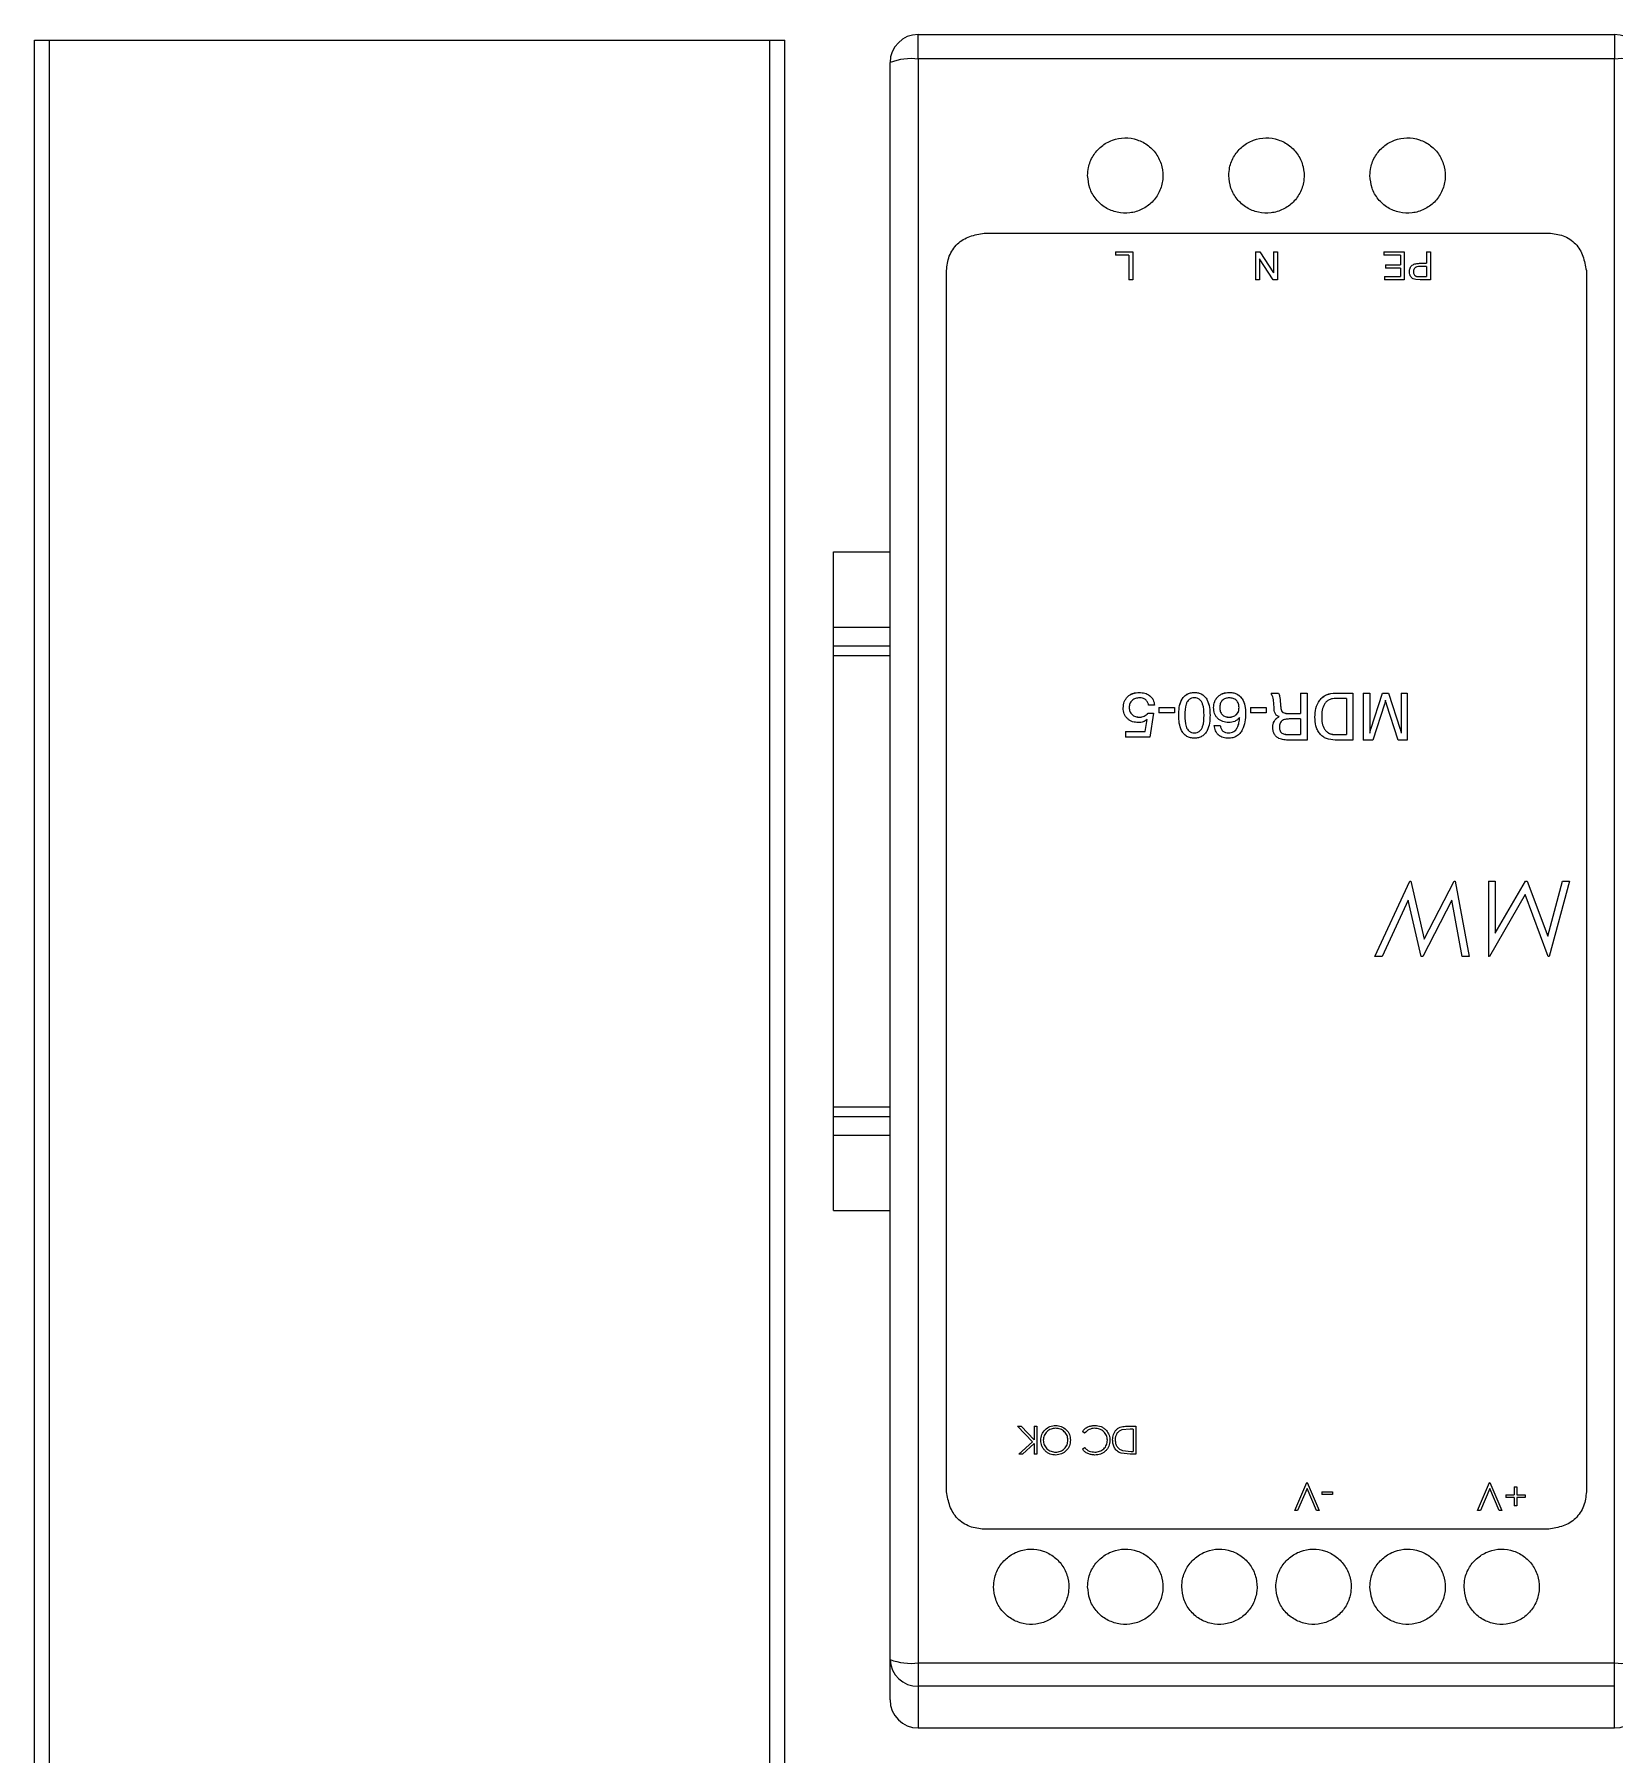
# Model space of a CAD drawing. Header units: millimetres. Extents: x 0 to 279, y 0 to 216.
# Drawn here: x 85.28 to 106.27, y 124.67 to 147.52 of the extents above; entities that cross this region are included whole.
import ezdxf

# ---------------------------------------------------------------- set-up
doc = ezdxf.new("R2010")
doc.units = ezdxf.units.MM

msp = doc.modelspace()

# ---------------------------------------------------------------- linework, layer by layer
at = {"color": 7, "linetype": 'Continuous', "lineweight": 25}
for p, q in [((85.28, 122.048), (85.28, 147.448)), ((85.28, 147.448), (85.479, 147.448)), ((85.479, 122.048), (85.479, 147.448)), ((85.479, 147.448), (95.052, 147.448)), ((95.052, 122.048), (95.052, 147.448)), ((95.052, 147.448), (95.25, 147.448)), ((95.25, 122.048), (95.25, 147.448)), ((97.023, 147.197), (97.023, 147.523)), ((97.023, 147.523), (106.273, 147.523)), ((106.273, 147.523), (106.273, 147.197)), ((106.273, 147.197), (97.023, 147.197)), ((97.023, 147.197), (97.023, 125.887)), ((106.273, 125.887), (106.273, 147.197)), ((96.648, 125.933), (96.648, 147.148)), ((97.898, 144.884), (105.398, 144.884)), ((99.644, 144.635), (99.874, 144.635)), ((99.644, 144.635), (99.644, 144.592)), ((99.821, 144.592), (99.644, 144.592)), ((99.821, 144.592), (99.821, 144.262)), ((99.874, 144.635), (99.874, 144.262)), ((101.504, 144.635), (101.56, 144.635)), ((101.504, 144.635), (101.504, 144.262)), ((101.557, 144.54), (101.557, 144.262)), ((101.737, 144.262), (101.557, 144.54)), ((101.56, 144.635), (101.74, 144.356)), ((101.74, 144.635), (101.793, 144.635)), ((101.74, 144.635), (101.74, 144.356)), ((101.793, 144.635), (101.793, 144.262)), ((103.206, 144.635), (103.48, 144.635)), ((103.206, 144.635), (103.206, 144.592)), ((103.427, 144.592), (103.206, 144.592)), ((103.23, 144.463), (103.427, 144.463)), ((103.23, 144.463), (103.23, 144.419)), ((103.427, 144.592), (103.427, 144.463)), ((103.48, 144.635), (103.48, 144.262)), ((103.682, 144.482), (103.773, 144.482)), ((103.773, 144.635), (103.826, 144.635)), ((103.773, 144.635), (103.773, 144.482)), ((103.826, 144.635), (103.826, 144.262)), ((99.874, 144.262), (99.821, 144.262)), ((101.557, 144.262), (101.504, 144.262)), ((101.793, 144.262), (101.737, 144.262)), ((103.216, 144.305), (103.427, 144.305)), ((103.216, 144.305), (103.216, 144.262)), ((103.48, 144.262), (103.216, 144.262)), ((103.427, 144.419), (103.23, 144.419)), ((103.427, 144.419), (103.427, 144.305)), ((103.689, 144.262), (103.633, 144.265)), ((103.641, 144.308), (103.684, 144.305)), ((103.773, 144.439), (103.683, 144.439)), ((103.684, 144.305), (103.773, 144.305)), ((103.826, 144.262), (103.689, 144.262)), ((103.773, 144.439), (103.773, 144.305)), ((95.898, 139.648), (95.898, 140.648)), ((95.898, 140.648), (96.648, 140.648)), ((95.898, 139.398), (95.898, 139.648)), ((95.898, 139.398), (96.648, 139.398)), ((95.898, 139.273), (95.898, 139.398)), ((95.898, 133.273), (95.898, 139.273)), ((99.959, 138.781), (99.959, 138.78)), ((100.692, 138.781), (100.692, 138.78)), ((101.153, 138.781), (101.153, 138.78)), ((101.709, 138.773), (101.81, 138.773)), ((101.709, 138.773), (101.709, 138.755)), ((101.709, 138.772), (101.81, 138.772)), ((101.81, 138.773), (101.81, 138.772)), ((102.101, 138.773), (102.189, 138.773)), ((102.101, 138.773), (102.101, 138.501)), ((102.101, 138.772), (102.189, 138.772)), ((102.189, 138.773), (102.189, 138.148)), ((102.564, 138.773), (102.798, 138.773)), ((102.564, 138.773), (102.564, 138.772)), ((102.564, 138.772), (102.798, 138.772)), ((102.798, 138.773), (102.798, 138.148)), ((102.934, 138.773), (103.023, 138.773)), ((102.934, 138.773), (102.934, 138.148)), ((102.934, 138.772), (103.023, 138.772)), ((103.023, 138.773), (103.023, 138.241)), ((103.037, 138.295), (103.191, 138.773)), ((103.037, 138.295), (103.191, 138.772)), ((103.191, 138.773), (103.271, 138.773)), ((103.191, 138.773), (103.191, 138.772)), ((103.191, 138.772), (103.271, 138.772)), ((103.271, 138.773), (103.426, 138.295)), ((103.271, 138.773), (103.271, 138.772)), ((103.271, 138.772), (103.426, 138.295)), ((103.439, 138.773), (103.439, 138.241)), ((103.439, 138.773), (103.519, 138.773)), ((103.439, 138.772), (103.519, 138.772)), ((103.519, 138.773), (103.519, 138.148)), ((99.745, 138.574), (99.745, 138.574)), ((99.825, 138.581), (99.825, 138.58)), ((100.075, 138.506), (100.146, 138.506)), ((100.075, 138.506), (100.075, 138.505)), ((100.075, 138.505), (100.146, 138.505)), ((100.162, 138.613), (100.082, 138.613)), ((100.146, 138.506), (100.097, 138.188)), ((100.218, 138.581), (100.426, 138.581)), ((100.218, 138.581), (100.218, 138.509)), ((100.218, 138.58), (100.426, 138.58)), ((100.426, 138.509), (100.218, 138.509)), ((100.426, 138.581), (100.426, 138.509)), ((100.947, 138.58), (100.947, 138.579)), ((101.027, 138.579), (101.027, 138.579)), ((101.284, 138.579), (101.284, 138.58)), ((101.372, 138.503), (101.372, 138.503)), ((101.436, 138.581), (101.644, 138.581)), ((101.436, 138.581), (101.436, 138.509)), ((101.436, 138.58), (101.644, 138.58)), ((101.644, 138.509), (101.436, 138.509)), ((101.644, 138.581), (101.644, 138.509)), ((101.749, 138.577), (101.741, 138.682)), ((101.829, 138.688), (101.829, 138.685)), ((101.829, 138.685), (101.837, 138.603)), ((101.829, 138.685), (101.837, 138.602)), ((101.829, 138.685), (101.829, 138.685)), ((101.837, 138.603), (101.837, 138.602)), ((101.97, 138.501), (102.101, 138.501)), ((101.97, 138.501), (101.97, 138.5)), ((101.97, 138.5), (102.101, 138.5)), ((102.101, 138.501), (102.101, 138.5)), ((102.71, 138.701), (102.567, 138.701)), ((102.71, 138.701), (102.71, 138.22)), ((103.215, 138.626), (103.06, 138.148)), ((103.229, 138.678), (103.215, 138.626)), ((103.397, 138.148), (103.244, 138.626)), ((99.96, 138.453), (99.96, 138.452)), ((100.039, 138.26), (100.064, 138.421)), ((100.039, 138.26), (100.064, 138.42)), ((100.064, 138.421), (100.064, 138.42)), ((100.483, 138.477), (100.483, 138.477)), ((100.563, 138.477), (100.563, 138.477)), ((100.819, 138.477), (100.819, 138.477)), ((100.899, 138.477), (100.899, 138.477)), ((100.955, 138.341), (101.035, 138.341)), ((100.955, 138.34), (101.035, 138.34)), ((101.035, 138.341), (101.035, 138.34)), ((101.151, 138.452), (101.151, 138.453)), ((101.292, 138.448), (101.292, 138.447)), ((101.733, 138.319), (101.733, 138.318)), ((101.819, 138.459), (101.819, 138.459)), ((101.821, 138.319), (101.821, 138.32)), ((102.102, 138.429), (101.963, 138.429)), ((102.102, 138.429), (102.102, 138.22)), ((102.293, 138.452), (102.293, 138.451)), ((102.382, 138.457), (102.382, 138.458)), ((103.023, 138.241), (103.037, 138.295)), ((103.023, 138.24), (103.037, 138.295)), ((103.037, 138.295), (103.037, 138.295)), ((103.426, 138.295), (103.439, 138.241)), ((103.426, 138.295), (103.439, 138.24)), ((103.426, 138.295), (103.426, 138.295)), ((99.777, 138.26), (100.039, 138.26)), ((99.777, 138.26), (99.777, 138.188)), ((99.777, 138.26), (100.039, 138.26)), ((100.097, 138.188), (99.777, 138.188)), ((100.039, 138.26), (100.039, 138.26)), ((100.691, 138.244), (100.691, 138.244)), ((101.146, 138.244), (101.146, 138.244)), ((102.189, 138.148), (101.95, 138.148)), ((101.963, 138.22), (102.102, 138.22)), ((101.963, 138.22), (102.102, 138.22)), ((101.963, 138.22), (101.963, 138.22)), ((102.102, 138.22), (102.102, 138.22)), ((102.798, 138.148), (102.56, 138.148)), ((102.567, 138.22), (102.567, 138.22)), ((102.567, 138.22), (102.71, 138.22)), ((102.567, 138.22), (102.71, 138.22)), ((102.71, 138.22), (102.71, 138.22)), ((103.06, 138.148), (102.934, 138.148)), ((103.023, 138.241), (103.023, 138.24)), ((103.519, 138.148), (103.397, 138.148)), ((103.439, 138.241), (103.439, 138.24)), ((103.089, 135.273), (103.554, 136.273)), ((103.554, 136.273), (103.567, 136.273)), ((103.567, 136.273), (103.745, 135.504)), ((103.745, 135.504), (104.141, 136.273)), ((104.141, 136.273), (104.154, 136.273)), ((104.154, 136.273), (104.341, 135.273)), ((104.597, 136.273), (104.687, 136.273)), ((104.597, 136.273), (104.597, 135.273)), ((104.687, 135.582), (105.089, 136.273)), ((104.687, 136.273), (104.687, 135.582)), ((105.089, 136.273), (105.112, 136.273)), ((105.112, 136.273), (105.386, 135.544)), ((105.386, 135.544), (105.581, 136.273)), ((105.674, 136.273), (105.405, 135.273)), ((105.581, 136.273), (105.674, 136.273)), ((103.533, 136.019), (103.187, 135.273)), ((103.705, 135.273), (103.533, 136.019)), ((104.11, 136.022), (103.724, 135.273)), ((104.25, 135.273), (104.11, 136.022)), ((105.087, 136.095), (104.61, 135.273)), ((105.393, 135.273), (105.087, 136.095)), ((103.187, 135.273), (103.089, 135.273)), ((103.724, 135.273), (103.705, 135.273)), ((104.341, 135.273), (104.25, 135.273)), ((104.61, 135.273), (104.597, 135.273)), ((105.405, 135.273), (105.393, 135.273)), ((95.898, 133.148), (95.898, 133.273)), ((95.898, 133.148), (96.648, 133.148)), ((95.898, 132.898), (95.898, 133.148)), ((95.898, 131.898), (95.898, 132.898)), ((95.898, 131.898), (96.648, 131.898)), ((98.343, 129.032), (98.388, 129.032)), ((98.542, 128.826), (98.343, 129.032)), ((98.388, 129.032), (98.562, 128.852)), ((98.562, 129.032), (98.562, 128.852)), ((98.562, 129.032), (98.596, 129.032)), ((98.596, 129.032), (98.596, 128.659)), ((99.233, 128.941), (99.204, 128.963)), ((99.836, 128.994), (99.729, 128.984)), ((99.797, 129.032), (99.913, 129.032)), ((99.879, 128.994), (99.836, 128.994)), ((99.879, 128.994), (99.879, 128.697)), ((99.913, 129.032), (99.913, 128.659)), ((98.358, 128.659), (98.542, 128.826)), ((98.562, 128.801), (98.406, 128.659)), ((98.562, 128.801), (98.562, 128.659)), ((99.204, 128.727), (99.233, 128.75)), ((99.837, 128.659), (99.718, 128.672)), ((99.738, 128.707), (99.853, 128.697)), ((99.853, 128.697), (99.879, 128.697)), ((98.406, 128.659), (98.358, 128.659)), ((98.596, 128.659), (98.562, 128.659)), ((99.913, 128.659), (99.837, 128.659)), ((102.026, 127.912), (102.184, 128.285)), ((102.184, 128.285), (102.189, 128.285)), ((102.189, 128.285), (102.348, 127.912)), ((104.454, 127.912), (104.612, 128.285)), ((104.612, 128.285), (104.617, 128.285)), ((104.617, 128.285), (104.776, 127.912)), ((104.939, 128.228), (104.973, 128.228)), ((104.939, 128.228), (104.939, 128.118)), ((104.973, 128.228), (104.973, 128.118)), ((102.187, 128.206), (102.062, 127.912)), ((102.312, 127.912), (102.187, 128.206)), ((102.382, 128.161), (102.382, 128.123)), ((102.382, 128.161), (102.526, 128.161)), ((102.526, 128.123), (102.382, 128.123)), ((102.526, 128.161), (102.526, 128.123)), ((104.615, 128.206), (104.49, 127.912)), ((104.74, 127.912), (104.615, 128.206)), ((104.829, 128.118), (104.939, 128.118)), ((104.829, 128.118), (104.829, 128.084)), ((104.939, 128.084), (104.829, 128.084)), ((104.939, 128.084), (104.939, 127.974)), ((104.973, 128.118), (105.084, 128.118)), ((104.973, 128.084), (104.973, 127.974)), ((105.084, 128.084), (104.973, 128.084)), ((105.084, 128.118), (105.084, 128.084)), ((102.062, 127.912), (102.026, 127.912)), ((102.348, 127.912), (102.312, 127.912)), ((104.49, 127.912), (104.454, 127.912)), ((104.776, 127.912), (104.74, 127.912)), ((104.973, 127.974), (104.939, 127.974)), ((105.398, 127.663), (97.898, 127.663)), ((96.648, 125.398), (96.648, 125.933)), ((97.023, 125.887), (106.273, 125.887)), ((97.023, 125.887), (97.023, 125.576)), ((106.273, 125.576), (106.273, 125.887)), ((106.273, 125.576), (97.023, 125.576)), ((97.023, 125.576), (97.023, 125.023)), ((106.273, 125.023), (106.273, 125.576)), ((97.023, 125.023), (106.273, 125.023))]:
    msp.add_line(p, q, dxfattribs=at)
at = {"color": 8, "linetype": 'Continuous', "lineweight": 25}
for p, q in [((95.898, 139.648), (96.648, 139.648)), ((95.898, 139.273), (96.648, 139.273)), ((95.898, 133.273), (96.648, 133.273)), ((95.898, 132.898), (96.648, 132.898))]:
    msp.add_line(p, q, dxfattribs=at)
at = {"color": 7, "linetype": 'Continuous', "lineweight": 25}
for centre, radius, start, end in [((97.023, 147.148), 0.375, 90, 180), ((106.273, 147.148), 0.375, 0, 90), ((96.931, 146.433), 0.769, 83.1159, 111.5726), ((106.366, 146.433), 0.769, 68.4274, 96.8841), ((96.931, 126.686), 0.805, 249.4368, 276.589), ((97.015, 125.942), 0.366, 181.4258, 271.3581), ((106.366, 126.686), 0.805, 263.411, 290.5632), ((97.023, 125.398), 0.375, 180, 270), ((106.273, 125.398), 0.375, 270, 0)]:
    msp.add_arc(centre, radius, start, end, dxfattribs=at)
for points, knots in [([(99.273, 145.648), (99.279, 145.592), (99.29, 145.479), (99.377, 145.329), (99.505, 145.215), (99.664, 145.151), (99.835, 145.143), (99.998, 145.191), (100.136, 145.29), (100.234, 145.43), (100.28, 145.595), (100.269, 145.766), (100.202, 145.924), (100.086, 146.051), (99.934, 146.132), (99.765, 146.158), (99.598, 146.127), (99.45, 146.042), (99.339, 145.914), (99.281, 145.775), (99.276, 145.684), (99.273, 145.648)], [0, 0, 0, 0, 0.054079, 0.108164, 0.162085, 0.215703, 0.269061, 0.322299, 0.375596, 0.429113, 0.482927, 0.537003, 0.591184, 0.645251, 0.699021, 0.752444, 0.80564, 0.858841, 0.912273, 0.966049, 1, 1, 1, 1]), ([(101.148, 145.648), (101.154, 145.592), (101.165, 145.479), (101.252, 145.329), (101.38, 145.215), (101.539, 145.151), (101.71, 145.143), (101.873, 145.191), (102.011, 145.29), (102.109, 145.43), (102.155, 145.595), (102.144, 145.766), (102.077, 145.924), (101.961, 146.051), (101.809, 146.132), (101.64, 146.158), (101.473, 146.127), (101.325, 146.042), (101.214, 145.914), (101.156, 145.775), (101.151, 145.684), (101.148, 145.648)], [0, 0, 0, 0, 0.0540792, 0.1081644, 0.1620848, 0.2157031, 0.2690613, 0.3222988, 0.3755964, 0.4291128, 0.4829274, 0.5370027, 0.5911837, 0.645251, 0.699021, 0.7524441, 0.8056402, 0.858841, 0.9122732, 0.9660492, 1, 1, 1, 1]), ([(103.023, 145.648), (103.029, 145.592), (103.04, 145.479), (103.127, 145.329), (103.255, 145.215), (103.414, 145.151), (103.585, 145.143), (103.748, 145.191), (103.886, 145.29), (103.984, 145.43), (104.03, 145.595), (104.019, 145.766), (103.952, 145.924), (103.836, 146.051), (103.684, 146.132), (103.515, 146.158), (103.348, 146.127), (103.2, 146.042), (103.089, 145.914), (103.031, 145.775), (103.026, 145.684), (103.023, 145.648)], [0, 0, 0, 0, 0.054079, 0.108164, 0.162085, 0.215703, 0.269061, 0.322299, 0.375596, 0.429113, 0.482927, 0.537003, 0.591184, 0.645251, 0.699021, 0.752444, 0.80564, 0.858841, 0.912273, 0.966049, 1, 1, 1, 1]), ([(97.398, 144.386), (97.405, 144.451), (97.416, 144.549), (97.478, 144.665), (97.54, 144.741), (97.618, 144.801), (97.738, 144.854), (97.834, 144.872), (97.898, 144.884)], [0, 0, 0, 0, 0.247867, 0.374894, 0.501732, 0.62578, 0.748308, 1, 1, 1, 1]), ([(105.398, 144.884), (105.463, 144.877), (105.562, 144.866), (105.679, 144.805), (105.755, 144.742), (105.816, 144.665), (105.868, 144.546), (105.886, 144.45), (105.898, 144.386)], [0, 0, 0, 0, 0.247867, 0.374894, 0.501732, 0.625779, 0.748308, 1, 1, 1, 1]), ([(103.547, 144.369), (103.549, 144.386), (103.551, 144.411), (103.568, 144.44), (103.584, 144.458), (103.607, 144.471), (103.639, 144.48), (103.665, 144.481), (103.682, 144.482)], [0, 0, 0, 0, 0.24918, 0.374332, 0.499338, 0.613703, 0.749607, 1, 1, 1, 1]), ([(103.633, 144.265), (103.621, 144.268), (103.603, 144.272), (103.582, 144.286), (103.565, 144.304), (103.55, 144.332), (103.548, 144.357), (103.547, 144.369)], [0, 0, 0, 0, 0.249887, 0.374689, 0.500319, 0.750055, 1, 1, 1, 1]), ([(103.683, 144.439), (103.673, 144.438), (103.657, 144.438), (103.637, 144.432), (103.623, 144.425), (103.613, 144.414), (103.602, 144.396), (103.601, 144.381), (103.6, 144.37)], [0, 0, 0, 0, 0.250383, 0.384104, 0.500593, 0.622889, 0.74954, 1, 1, 1, 1]), ([(103.6, 144.37), (103.601, 144.364), (103.601, 144.35), (103.609, 144.332), (103.62, 144.319), (103.631, 144.311), (103.638, 144.309), (103.641, 144.308)], [0, 0, 0, 0, 0.250203, 0.500014, 0.749543, 0.874717, 1, 1, 1, 1]), ([(99.745, 138.574), (99.748, 138.602), (99.751, 138.644), (99.777, 138.694), (99.804, 138.726), (99.838, 138.752), (99.889, 138.776), (99.931, 138.779), (99.959, 138.781)], [0, 0, 0, 0, 0.2494668, 0.3739519, 0.4998309, 0.6240356, 0.7502647, 1, 1, 1, 1]), ([(99.745, 138.574), (99.748, 138.602), (99.751, 138.644), (99.777, 138.694), (99.804, 138.726), (99.838, 138.751), (99.889, 138.775), (99.931, 138.778), (99.959, 138.78)], [0, 0, 0, 0, 0.249432, 0.373824, 0.499781, 0.623874, 0.75023, 1, 1, 1, 1]), ([(99.959, 138.781), (99.983, 138.779), (100.032, 138.776), (100.088, 138.748), (100.123, 138.714), (100.151, 138.674), (100.158, 138.637), (100.162, 138.613)], [0, 0, 0, 0, 0.250242, 0.49985, 0.626654, 0.750471, 1, 1, 1, 1]), ([(99.959, 138.78), (99.983, 138.779), (100.032, 138.776), (100.088, 138.747), (100.123, 138.713), (100.151, 138.673), (100.158, 138.637), (100.162, 138.613)], [0, 0, 0, 0, 0.250273, 0.499897, 0.626589, 0.750507, 1, 1, 1, 1]), ([(100.483, 138.477), (100.484, 138.512), (100.486, 138.582), (100.51, 138.667), (100.549, 138.725), (100.59, 138.759), (100.639, 138.778), (100.674, 138.78), (100.692, 138.781)], [0, 0, 0, 0, 0.2504257, 0.5001074, 0.625144, 0.75002, 0.8748993, 1, 1, 1, 1]), ([(100.483, 138.477), (100.484, 138.511), (100.486, 138.581), (100.51, 138.666), (100.549, 138.724), (100.59, 138.758), (100.631, 138.774), (100.665, 138.78), (100.683, 138.78), (100.692, 138.78)], [0, 0, 0, 0, 0.250348, 0.499959, 0.624969, 0.749828, 0.874701, 0.937335, 1, 1, 1, 1]), ([(100.692, 138.781), (100.709, 138.78), (100.744, 138.778), (100.792, 138.759), (100.833, 138.725), (100.872, 138.667), (100.896, 138.581), (100.898, 138.512), (100.899, 138.477)], [0, 0, 0, 0, 0.125086, 0.24995, 0.370343, 0.499855, 0.749578, 1, 1, 1, 1]), ([(100.692, 138.78), (100.709, 138.779), (100.744, 138.777), (100.792, 138.758), (100.833, 138.725), (100.872, 138.666), (100.896, 138.581), (100.898, 138.511), (100.899, 138.477)], [0, 0, 0, 0, 0.125109, 0.249991, 0.370314, 0.499903, 0.749605, 1, 1, 1, 1]), ([(100.947, 138.58), (100.949, 138.607), (100.953, 138.647), (100.978, 138.696), (101.004, 138.727), (101.036, 138.752), (101.085, 138.776), (101.126, 138.779), (101.153, 138.781)], [0, 0, 0, 0, 0.249512, 0.373548, 0.499899, 0.625438, 0.750316, 1, 1, 1, 1]), ([(100.947, 138.579), (100.949, 138.606), (100.953, 138.647), (100.978, 138.695), (101.004, 138.726), (101.036, 138.752), (101.085, 138.775), (101.126, 138.778), (101.153, 138.78)], [0, 0, 0, 0, 0.249477, 0.373417, 0.49985, 0.625269, 0.750281, 1, 1, 1, 1]), ([(101.153, 138.781), (101.161, 138.781), (101.178, 138.78), (101.211, 138.776), (101.251, 138.764), (101.294, 138.736), (101.338, 138.684), (101.368, 138.604), (101.371, 138.537), (101.372, 138.503)], [0, 0, 0, 0, 0.06268, 0.125336, 0.250394, 0.373819, 0.500388, 0.749704, 1, 1, 1, 1]), ([(101.153, 138.78), (101.17, 138.78), (101.203, 138.778), (101.251, 138.763), (101.294, 138.735), (101.338, 138.684), (101.368, 138.603), (101.371, 138.536), (101.372, 138.503)], [0, 0, 0, 0, 0.125234, 0.250327, 0.373693, 0.500369, 0.749699, 1, 1, 1, 1]), ([(101.741, 138.682), (101.74, 138.696), (101.738, 138.717), (101.728, 138.74), (101.718, 138.75), (101.712, 138.754), (101.709, 138.755)], [0, 0, 0, 0, 0.500438, 0.749739, 0.874915, 1, 1, 1, 1]), ([(101.81, 138.773), (101.815, 138.759), (101.826, 138.732), (101.828, 138.703), (101.829, 138.688)], [0, 0, 0, 0, 0.498465, 1, 1, 1, 1]), ([(101.81, 138.772), (101.815, 138.759), (101.826, 138.731), (101.828, 138.702), (101.829, 138.687)], [0, 0, 0, 0, 0.498471, 1, 1, 1, 1]), ([(102.293, 138.452), (102.295, 138.491), (102.299, 138.57), (102.34, 138.664), (102.395, 138.722), (102.464, 138.764), (102.524, 138.77), (102.564, 138.773)], [0, 0, 0, 0, 0.250599, 0.500106, 0.626521, 0.750604, 1, 1, 1, 1]), ([(102.293, 138.451), (102.295, 138.491), (102.299, 138.57), (102.34, 138.664), (102.395, 138.721), (102.464, 138.764), (102.524, 138.769), (102.564, 138.772)], [0, 0, 0, 0, 0.250568, 0.500056, 0.626397, 0.750565, 1, 1, 1, 1]), ([(99.948, 138.381), (99.922, 138.382), (99.882, 138.385), (99.834, 138.407), (99.802, 138.431), (99.776, 138.461), (99.751, 138.508), (99.747, 138.548), (99.745, 138.574)], [0, 0, 0, 0, 0.249854, 0.37587, 0.500263, 0.626425, 0.750543, 1, 1, 1, 1]), ([(99.961, 138.709), (99.943, 138.708), (99.917, 138.706), (99.885, 138.691), (99.864, 138.676), (99.846, 138.656), (99.829, 138.625), (99.827, 138.599), (99.825, 138.581)], [0, 0, 0, 0, 0.249854, 0.374351, 0.500247, 0.625395, 0.750516, 1, 1, 1, 1]), ([(99.825, 138.581), (99.827, 138.563), (99.829, 138.537), (99.845, 138.505), (99.862, 138.486), (99.883, 138.47), (99.916, 138.455), (99.942, 138.454), (99.96, 138.453)], [0, 0, 0, 0, 0.249581, 0.373564, 0.499885, 0.622935, 0.750183, 1, 1, 1, 1]), ([(99.825, 138.58), (99.827, 138.563), (99.829, 138.536), (99.845, 138.505), (99.862, 138.485), (99.883, 138.469), (99.916, 138.455), (99.942, 138.453), (99.96, 138.452)], [0, 0, 0, 0, 0.249546, 0.373379, 0.499835, 0.622695, 0.750148, 1, 1, 1, 1]), ([(99.96, 138.453), (99.966, 138.453), (99.976, 138.453), (99.998, 138.456), (100.024, 138.465), (100.053, 138.482), (100.068, 138.498), (100.075, 138.506)], [0, 0, 0, 0, 0.125202, 0.250361, 0.500208, 0.750048, 1, 1, 1, 1]), ([(99.96, 138.452), (99.982, 138.454), (100.015, 138.458), (100.048, 138.478), (100.064, 138.493), (100.072, 138.501), (100.075, 138.505)], [0, 0, 0, 0, 0.498468, 0.748991, 0.874474, 1, 1, 1, 1]), ([(100.082, 138.613), (100.079, 138.627), (100.073, 138.648), (100.057, 138.671), (100.036, 138.69), (100.003, 138.706), (99.975, 138.708), (99.961, 138.709)], [0, 0, 0, 0, 0.249683, 0.374682, 0.500211, 0.749797, 1, 1, 1, 1]), ([(100.691, 138.709), (100.678, 138.708), (100.653, 138.707), (100.62, 138.689), (100.595, 138.661), (100.565, 138.592), (100.564, 138.528), (100.563, 138.477)], [0, 0, 0, 0, 0.125088, 0.249894, 0.365169, 0.500017, 1, 1, 1, 1]), ([(100.819, 138.477), (100.818, 138.528), (100.817, 138.592), (100.786, 138.661), (100.762, 138.689), (100.728, 138.706), (100.703, 138.708), (100.691, 138.709)], [0, 0, 0, 0, 0.5000393, 0.6335734, 0.7501526, 0.8749087, 1, 1, 1, 1]), ([(101.145, 138.381), (101.119, 138.383), (101.079, 138.386), (101.031, 138.41), (101, 138.435), (100.976, 138.466), (100.952, 138.513), (100.949, 138.553), (100.947, 138.58)], [0, 0, 0, 0, 0.249594, 0.375016, 0.500025, 0.625031, 0.750369, 1, 1, 1, 1]), ([(101.154, 138.709), (101.137, 138.708), (101.111, 138.706), (101.081, 138.69), (101.061, 138.673), (101.045, 138.653), (101.03, 138.622), (101.029, 138.596), (101.027, 138.579)], [0, 0, 0, 0, 0.249533, 0.373079, 0.499935, 0.625113, 0.750311, 1, 1, 1, 1]), ([(101.027, 138.579), (101.029, 138.562), (101.03, 138.537), (101.045, 138.507), (101.06, 138.487), (101.079, 138.471), (101.109, 138.456), (101.135, 138.454), (101.151, 138.453)], [0, 0, 0, 0, 0.2497335, 0.3758466, 0.5000926, 0.6257339, 0.7504578, 1, 1, 1, 1]), ([(101.027, 138.579), (101.029, 138.562), (101.03, 138.537), (101.045, 138.506), (101.06, 138.486), (101.079, 138.471), (101.109, 138.455), (101.135, 138.453), (101.151, 138.452)], [0, 0, 0, 0, 0.249699, 0.3758, 0.500042, 0.625687, 0.750422, 1, 1, 1, 1]), ([(101.372, 138.503), (101.371, 138.466), (101.368, 138.39), (101.34, 138.298), (101.297, 138.235), (101.254, 138.198), (101.201, 138.176), (101.163, 138.173), (101.144, 138.172)], [0, 0, 0, 0, 0.250385, 0.500093, 0.626311, 0.750092, 0.874947, 1, 1, 1, 1]), ([(101.151, 138.453), (101.169, 138.454), (101.195, 138.455), (101.227, 138.469), (101.249, 138.485), (101.265, 138.505), (101.281, 138.536), (101.283, 138.562), (101.284, 138.58)], [0, 0, 0, 0, 0.2498447, 0.3774328, 0.5001429, 0.6252891, 0.7504525, 1, 1, 1, 1]), ([(101.151, 138.452), (101.169, 138.453), (101.195, 138.455), (101.227, 138.469), (101.249, 138.484), (101.265, 138.504), (101.281, 138.536), (101.283, 138.562), (101.284, 138.579)], [0, 0, 0, 0, 0.249879, 0.377479, 0.500194, 0.625337, 0.750489, 1, 1, 1, 1]), ([(101.284, 138.58), (101.283, 138.597), (101.281, 138.623), (101.266, 138.655), (101.25, 138.675), (101.229, 138.691), (101.197, 138.706), (101.171, 138.708), (101.154, 138.709)], [0, 0, 0, 0, 0.249632, 0.3757, 0.499965, 0.625139, 0.750351, 1, 1, 1, 1]), ([(101.819, 138.459), (101.807, 138.463), (101.79, 138.47), (101.771, 138.487), (101.753, 138.52), (101.75, 138.551), (101.749, 138.577)], [0, 0, 0, 0, 0.249744, 0.372707, 0.500142, 1, 1, 1, 1]), ([(101.837, 138.603), (101.838, 138.586), (101.84, 138.561), (101.851, 138.534), (101.861, 138.52), (101.882, 138.507), (101.92, 138.502), (101.953, 138.501), (101.97, 138.501)], [0, 0, 0, 0, 0.2501955, 0.3751271, 0.4376126, 0.5000234, 0.7494872, 1, 1, 1, 1]), ([(101.837, 138.602), (101.838, 138.585), (101.84, 138.56), (101.851, 138.533), (101.861, 138.519), (101.882, 138.506), (101.92, 138.501), (101.953, 138.5), (101.97, 138.5)], [0, 0, 0, 0, 0.250155, 0.37507, 0.437552, 0.499965, 0.749456, 1, 1, 1, 1]), ([(102.567, 138.701), (102.553, 138.7), (102.524, 138.699), (102.482, 138.686), (102.445, 138.661), (102.409, 138.616), (102.385, 138.545), (102.383, 138.487), (102.382, 138.458)], [0, 0, 0, 0, 0.125215, 0.250262, 0.372854, 0.500218, 0.749612, 1, 1, 1, 1]), ([(103.244, 138.626), (103.242, 138.632), (103.24, 138.64), (103.237, 138.648), (103.233, 138.659), (103.231, 138.669), (103.229, 138.678)], [0, 0, 0, 0, 0.340828, 0.443153, 0.500089, 1, 1, 1, 1]), ([(100.064, 138.421), (100.046, 138.409), (100.012, 138.385), (99.97, 138.382), (99.948, 138.381)], [0, 0, 0, 0, 0.49941, 1, 1, 1, 1]), ([(100.692, 138.172), (100.674, 138.173), (100.639, 138.175), (100.59, 138.195), (100.549, 138.228), (100.511, 138.287), (100.486, 138.373), (100.484, 138.442), (100.483, 138.477)], [0, 0, 0, 0, 0.125093, 0.249957, 0.370716, 0.499865, 0.749554, 1, 1, 1, 1]), ([(100.563, 138.477), (100.564, 138.427), (100.565, 138.362), (100.595, 138.293), (100.62, 138.264), (100.653, 138.247), (100.678, 138.245), (100.691, 138.244)], [0, 0, 0, 0, 0.500036, 0.634852, 0.750162, 0.874903, 1, 1, 1, 1]), ([(100.563, 138.477), (100.564, 138.426), (100.565, 138.362), (100.595, 138.292), (100.62, 138.264), (100.653, 138.246), (100.678, 138.245), (100.691, 138.244)], [0, 0, 0, 0, 0.499993, 0.634804, 0.750119, 0.874878, 1, 1, 1, 1]), ([(100.691, 138.244), (100.703, 138.245), (100.728, 138.247), (100.762, 138.265), (100.786, 138.293), (100.817, 138.363), (100.818, 138.427), (100.819, 138.477)], [0, 0, 0, 0, 0.125057, 0.249773, 0.366485, 0.499935, 1, 1, 1, 1]), ([(100.691, 138.244), (100.703, 138.245), (100.728, 138.246), (100.762, 138.264), (100.786, 138.293), (100.817, 138.362), (100.818, 138.426), (100.819, 138.477)], [0, 0, 0, 0, 0.125082, 0.249816, 0.366533, 0.499977, 1, 1, 1, 1]), ([(100.899, 138.477), (100.898, 138.443), (100.896, 138.373), (100.872, 138.287), (100.833, 138.229), (100.792, 138.195), (100.744, 138.175), (100.709, 138.173), (100.692, 138.172)], [0, 0, 0, 0, 0.2504459, 0.5001888, 0.6297181, 0.7500595, 0.8749043, 1, 1, 1, 1]), ([(101.144, 138.172), (101.121, 138.174), (101.085, 138.176), (101.04, 138.193), (101.011, 138.213), (100.987, 138.24), (100.963, 138.281), (100.959, 138.317), (100.955, 138.341)], [0, 0, 0, 0, 0.249926, 0.376615, 0.500225, 0.623894, 0.750403, 1, 1, 1, 1]), ([(101.035, 138.341), (101.038, 138.327), (101.041, 138.306), (101.054, 138.282), (101.069, 138.267), (101.086, 138.256), (101.112, 138.246), (101.133, 138.245), (101.146, 138.244)], [0, 0, 0, 0, 0.249672, 0.374687, 0.499878, 0.622742, 0.750097, 1, 1, 1, 1]), ([(101.035, 138.34), (101.038, 138.326), (101.041, 138.306), (101.054, 138.282), (101.069, 138.267), (101.086, 138.255), (101.112, 138.246), (101.133, 138.245), (101.146, 138.244)], [0, 0, 0, 0, 0.249642, 0.373804, 0.499803, 0.621449, 0.750057, 1, 1, 1, 1]), ([(101.292, 138.448), (101.287, 138.443), (101.278, 138.432), (101.257, 138.414), (101.215, 138.387), (101.173, 138.383), (101.145, 138.381)], [0, 0, 0, 0, 0.125531, 0.251015, 0.501461, 1, 1, 1, 1]), ([(101.146, 138.244), (101.158, 138.245), (101.181, 138.246), (101.214, 138.259), (101.242, 138.282), (101.268, 138.321), (101.286, 138.378), (101.29, 138.425), (101.292, 138.448)], [0, 0, 0, 0, 0.125037, 0.249916, 0.369408, 0.499756, 0.749561, 1, 1, 1, 1]), ([(101.146, 138.244), (101.158, 138.244), (101.181, 138.246), (101.214, 138.259), (101.242, 138.281), (101.268, 138.32), (101.286, 138.377), (101.29, 138.424), (101.292, 138.447)], [0, 0, 0, 0, 0.125059, 0.249956, 0.369334, 0.499804, 0.749588, 1, 1, 1, 1]), ([(101.733, 138.319), (101.733, 138.333), (101.735, 138.363), (101.752, 138.404), (101.78, 138.438), (101.806, 138.452), (101.819, 138.459)], [0, 0, 0, 0, 0.250319, 0.500198, 0.749859, 1, 1, 1, 1]), ([(101.733, 138.318), (101.733, 138.333), (101.735, 138.362), (101.752, 138.403), (101.776, 138.431), (101.8, 138.449), (101.813, 138.455), (101.819, 138.459)], [0, 0, 0, 0, 0.250164, 0.499898, 0.749434, 0.874671, 1, 1, 1, 1]), ([(101.813, 138.17), (101.807, 138.174), (101.794, 138.181), (101.771, 138.201), (101.75, 138.232), (101.735, 138.274), (101.733, 138.304), (101.733, 138.319)], [0, 0, 0, 0, 0.125245, 0.250405, 0.499935, 0.749827, 1, 1, 1, 1]), ([(101.963, 138.429), (101.946, 138.428), (101.912, 138.427), (101.869, 138.416), (101.841, 138.395), (101.823, 138.364), (101.822, 138.338), (101.821, 138.32)], [0, 0, 0, 0, 0.250804, 0.500524, 0.621709, 0.750459, 1, 1, 1, 1]), ([(101.821, 138.32), (101.822, 138.303), (101.823, 138.278), (101.842, 138.248), (101.871, 138.23), (101.913, 138.222), (101.946, 138.221), (101.963, 138.22)], [0, 0, 0, 0, 0.2493126, 0.374175, 0.4989896, 0.7490677, 1, 1, 1, 1]), ([(101.821, 138.319), (101.822, 138.302), (101.823, 138.277), (101.842, 138.248), (101.871, 138.229), (101.913, 138.221), (101.946, 138.22), (101.963, 138.22)], [0, 0, 0, 0, 0.2492697, 0.3741205, 0.4989373, 0.7490394, 1, 1, 1, 1]), ([(102.56, 138.148), (102.521, 138.151), (102.463, 138.155), (102.395, 138.193), (102.354, 138.233), (102.323, 138.282), (102.298, 138.355), (102.295, 138.413), (102.293, 138.452)], [0, 0, 0, 0, 0.249401, 0.374476, 0.499492, 0.623607, 0.749812, 1, 1, 1, 1]), ([(102.382, 138.458), (102.383, 138.429), (102.385, 138.372), (102.41, 138.303), (102.447, 138.259), (102.483, 138.235), (102.518, 138.225), (102.546, 138.221), (102.56, 138.221), (102.567, 138.22)], [0, 0, 0, 0, 0.250319, 0.499607, 0.626968, 0.749612, 0.874663, 0.93732, 1, 1, 1, 1]), ([(102.382, 138.457), (102.383, 138.429), (102.385, 138.372), (102.41, 138.303), (102.447, 138.259), (102.483, 138.235), (102.518, 138.224), (102.546, 138.22), (102.56, 138.22), (102.567, 138.22)], [0, 0, 0, 0, 0.250289, 0.499557, 0.626918, 0.749572, 0.874642, 0.937309, 1, 1, 1, 1]), ([(101.95, 138.148), (101.926, 138.148), (101.879, 138.147), (101.835, 138.162), (101.813, 138.17)], [0, 0, 0, 0, 0.501517, 1, 1, 1, 1]), ([(98.651, 128.845), (98.653, 128.871), (98.658, 128.923), (98.705, 128.988), (98.769, 129.034), (98.821, 129.039), (98.847, 129.042)], [0, 0, 0, 0, 0.250087, 0.500045, 0.749973, 1, 1, 1, 1]), ([(98.849, 129.004), (98.827, 129.001), (98.785, 128.997), (98.739, 128.968), (98.711, 128.936), (98.69, 128.898), (98.687, 128.866), (98.684, 128.845)], [0, 0, 0, 0, 0.249581, 0.499539, 0.623779, 0.750397, 1, 1, 1, 1]), ([(98.847, 129.042), (98.873, 129.039), (98.925, 129.034), (98.99, 128.989), (99.037, 128.925), (99.042, 128.873), (99.045, 128.847)], [0, 0, 0, 0, 0.250126, 0.500078, 0.750028, 1, 1, 1, 1]), ([(99.011, 128.847), (99.009, 128.868), (99.006, 128.899), (98.985, 128.936), (98.957, 128.967), (98.912, 128.998), (98.87, 129.002), (98.849, 129.004)], [0, 0, 0, 0, 0.24956, 0.372352, 0.500412, 0.750162, 1, 1, 1, 1]), ([(99.204, 128.963), (99.214, 128.975), (99.234, 128.999), (99.275, 129.024), (99.32, 129.039), (99.351, 129.041), (99.367, 129.042)], [0, 0, 0, 0, 0.249963, 0.499891, 0.749877, 1, 1, 1, 1]), ([(99.367, 129.004), (99.354, 129.003), (99.329, 129.001), (99.28, 128.985), (99.252, 128.959), (99.233, 128.941)], [0, 0, 0, 0, 0.250739, 0.501345, 1, 1, 1, 1]), ([(99.367, 129.042), (99.396, 129.039), (99.44, 129.036), (99.491, 129.007), (99.511, 128.987), (99.522, 128.976)], [0, 0, 0, 0, 0.499046, 0.749513, 1, 1, 1, 1]), ([(99.535, 128.846), (99.533, 128.867), (99.53, 128.9), (99.508, 128.937), (99.479, 128.969), (99.432, 128.998), (99.389, 129.002), (99.367, 129.004)], [0, 0, 0, 0, 0.24953, 0.37257, 0.500342, 0.749921, 1, 1, 1, 1]), ([(99.522, 128.976), (99.536, 128.956), (99.564, 128.916), (99.567, 128.868), (99.569, 128.843)], [0, 0, 0, 0, 0.499681, 1, 1, 1, 1]), ([(99.605, 128.85), (99.607, 128.875), (99.61, 128.913), (99.633, 128.958), (99.656, 128.988), (99.686, 129.012), (99.734, 129.03), (99.771, 129.031), (99.797, 129.032)], [0, 0, 0, 0, 0.249881, 0.374022, 0.499821, 0.625583, 0.749867, 1, 1, 1, 1]), ([(99.729, 128.984), (99.715, 128.979), (99.688, 128.967), (99.659, 128.934), (99.641, 128.894), (99.64, 128.865), (99.639, 128.85)], [0, 0, 0, 0, 0.249871, 0.499637, 0.749583, 1, 1, 1, 1]), ([(98.85, 128.649), (98.824, 128.651), (98.785, 128.655), (98.738, 128.679), (98.708, 128.704), (98.683, 128.734), (98.657, 128.78), (98.653, 128.819), (98.651, 128.845)], [0, 0, 0, 0, 0.249542, 0.372548, 0.5001, 0.627529, 0.750609, 1, 1, 1, 1]), ([(98.684, 128.845), (98.687, 128.824), (98.69, 128.792), (98.711, 128.755), (98.739, 128.724), (98.785, 128.694), (98.828, 128.69), (98.849, 128.687)], [0, 0, 0, 0, 0.249232, 0.374802, 0.500361, 0.750265, 1, 1, 1, 1]), ([(98.849, 128.687), (98.87, 128.69), (98.912, 128.695), (98.958, 128.725), (98.985, 128.757), (99.006, 128.794), (99.009, 128.826), (99.011, 128.847)], [0, 0, 0, 0, 0.249677, 0.499504, 0.625041, 0.751458, 1, 1, 1, 1]), ([(99.045, 128.847), (99.042, 128.821), (99.037, 128.77), (98.993, 128.704), (98.928, 128.658), (98.876, 128.652), (98.85, 128.649)], [0, 0, 0, 0, 0.250111, 0.5001622, 0.7500915, 1, 1, 1, 1]), ([(99.367, 128.649), (99.352, 128.65), (99.32, 128.652), (99.275, 128.667), (99.234, 128.691), (99.214, 128.715), (99.204, 128.727)], [0, 0, 0, 0, 0.248816, 0.498183, 0.750675, 1, 1, 1, 1]), ([(99.233, 128.75), (99.242, 128.74), (99.259, 128.721), (99.305, 128.694), (99.344, 128.69), (99.369, 128.687)], [0, 0, 0, 0, 0.250698, 0.501335, 1, 1, 1, 1]), ([(99.569, 128.843), (99.567, 128.817), (99.563, 128.778), (99.537, 128.732), (99.511, 128.703), (99.48, 128.678), (99.433, 128.655), (99.394, 128.651), (99.367, 128.649)], [0, 0, 0, 0, 0.249306, 0.372282, 0.499825, 0.62599, 0.750353, 1, 1, 1, 1]), ([(99.369, 128.687), (99.391, 128.69), (99.434, 128.694), (99.48, 128.723), (99.509, 128.755), (99.53, 128.792), (99.533, 128.824), (99.535, 128.846)], [0, 0, 0, 0, 0.249874, 0.499664, 0.625286, 0.750467, 1, 1, 1, 1]), ([(99.718, 128.672), (99.701, 128.68), (99.666, 128.696), (99.63, 128.741), (99.608, 128.794), (99.606, 128.831), (99.605, 128.85)], [0, 0, 0, 0, 0.249763, 0.49954, 0.749579, 1, 1, 1, 1]), ([(99.639, 128.85), (99.64, 128.834), (99.642, 128.803), (99.661, 128.76), (99.694, 128.725), (99.723, 128.713), (99.738, 128.707)], [0, 0, 0, 0, 0.250373, 0.500315, 0.750076, 1, 1, 1, 1]), ([(97.898, 127.663), (97.833, 127.67), (97.735, 127.681), (97.618, 127.742), (97.541, 127.804), (97.481, 127.882), (97.428, 128.001), (97.41, 128.096), (97.398, 128.161)], [0, 0, 0, 0, 0.247868, 0.374894, 0.501733, 0.62578, 0.748308, 1, 1, 1, 1]), ([(105.898, 128.161), (105.891, 128.096), (105.881, 127.998), (105.819, 127.882), (105.757, 127.806), (105.679, 127.745), (105.559, 127.693), (105.463, 127.675), (105.398, 127.663)], [0, 0, 0, 0, 0.247867, 0.374894, 0.501732, 0.62578, 0.748308, 1, 1, 1, 1]), ([(98.023, 126.898), (98.029, 126.842), (98.04, 126.729), (98.127, 126.579), (98.255, 126.465), (98.414, 126.401), (98.585, 126.393), (98.748, 126.441), (98.886, 126.54), (98.984, 126.68), (99.03, 126.845), (99.019, 127.016), (98.952, 127.174), (98.836, 127.301), (98.684, 127.382), (98.515, 127.408), (98.348, 127.377), (98.2, 127.292), (98.089, 127.164), (98.031, 127.025), (98.026, 126.934), (98.023, 126.898)], [0, 0, 0, 0, 0.054125, 0.108254, 0.162243, 0.215902, 0.269234, 0.322404, 0.375657, 0.429192, 0.483073, 0.5372, 0.59137, 0.645373, 0.699087, 0.752514, 0.805771, 0.85903, 0.912466, 0.966186, 1, 1, 1, 1]), ([(99.273, 126.898), (99.279, 126.842), (99.29, 126.729), (99.377, 126.579), (99.505, 126.465), (99.664, 126.401), (99.835, 126.393), (99.998, 126.441), (100.136, 126.54), (100.234, 126.68), (100.28, 126.845), (100.269, 127.016), (100.202, 127.174), (100.086, 127.301), (99.934, 127.382), (99.765, 127.408), (99.598, 127.377), (99.45, 127.292), (99.339, 127.164), (99.281, 127.025), (99.276, 126.934), (99.273, 126.898)], [0, 0, 0, 0, 0.0541246, 0.1082537, 0.162243, 0.2159016, 0.2692336, 0.322404, 0.3756565, 0.4291918, 0.4830726, 0.5372, 0.5913698, 0.6453729, 0.6990866, 0.7525143, 0.8057707, 0.8590305, 0.9124656, 0.9661857, 1, 1, 1, 1]), ([(100.523, 126.898), (100.529, 126.842), (100.54, 126.729), (100.627, 126.579), (100.755, 126.465), (100.914, 126.401), (101.085, 126.393), (101.248, 126.441), (101.386, 126.54), (101.484, 126.68), (101.53, 126.845), (101.519, 127.016), (101.452, 127.174), (101.336, 127.301), (101.184, 127.382), (101.015, 127.408), (100.848, 127.377), (100.7, 127.292), (100.589, 127.164), (100.531, 127.025), (100.526, 126.934), (100.523, 126.898)], [0, 0, 0, 0, 0.054125, 0.108254, 0.162243, 0.215902, 0.269234, 0.322404, 0.375657, 0.429192, 0.483073, 0.5372, 0.59137, 0.645373, 0.699087, 0.752514, 0.805771, 0.85903, 0.912466, 0.966186, 1, 1, 1, 1]), ([(101.773, 126.898), (101.779, 126.842), (101.79, 126.729), (101.877, 126.579), (102.005, 126.465), (102.164, 126.401), (102.335, 126.393), (102.498, 126.441), (102.636, 126.54), (102.734, 126.68), (102.78, 126.845), (102.769, 127.016), (102.702, 127.174), (102.586, 127.301), (102.434, 127.382), (102.265, 127.408), (102.098, 127.377), (101.95, 127.292), (101.839, 127.164), (101.781, 127.025), (101.776, 126.934), (101.773, 126.898)], [0, 0, 0, 0, 0.054125, 0.108254, 0.162243, 0.215902, 0.269234, 0.322404, 0.375657, 0.429192, 0.483073, 0.5372, 0.59137, 0.645373, 0.699087, 0.752514, 0.805771, 0.85903, 0.912466, 0.966186, 1, 1, 1, 1]), ([(103.023, 126.898), (103.029, 126.842), (103.04, 126.729), (103.127, 126.579), (103.255, 126.465), (103.414, 126.401), (103.585, 126.393), (103.748, 126.441), (103.886, 126.54), (103.984, 126.68), (104.03, 126.845), (104.019, 127.016), (103.952, 127.174), (103.836, 127.301), (103.684, 127.382), (103.515, 127.408), (103.348, 127.377), (103.2, 127.292), (103.089, 127.164), (103.031, 127.025), (103.026, 126.934), (103.023, 126.898)], [0, 0, 0, 0, 0.0541246, 0.1082537, 0.162243, 0.2159016, 0.2692336, 0.322404, 0.3756565, 0.4291918, 0.4830726, 0.5372, 0.5913698, 0.6453729, 0.6990866, 0.7525143, 0.8057707, 0.8590305, 0.9124656, 0.9661857, 1, 1, 1, 1]), ([(104.273, 126.898), (104.279, 126.842), (104.29, 126.729), (104.377, 126.579), (104.505, 126.465), (104.664, 126.401), (104.835, 126.393), (104.998, 126.441), (105.136, 126.54), (105.234, 126.68), (105.28, 126.845), (105.269, 127.016), (105.202, 127.174), (105.086, 127.301), (104.934, 127.382), (104.765, 127.408), (104.598, 127.377), (104.45, 127.292), (104.339, 127.164), (104.281, 127.025), (104.276, 126.934), (104.273, 126.898)], [0, 0, 0, 0, 0.054125, 0.108254, 0.162243, 0.215902, 0.269234, 0.322404, 0.375657, 0.429192, 0.483073, 0.5372, 0.59137, 0.645373, 0.699087, 0.752514, 0.805771, 0.85903, 0.912466, 0.966186, 1, 1, 1, 1])]:
    msp.add_open_spline(points, degree=3, knots=knots, dxfattribs=at)
for points in [[(97.398, 128.161), (97.398, 129.961), (97.398, 133.562), (97.398, 138.985), (97.398, 142.586), (97.398, 144.386)], [(105.898, 144.386), (105.898, 142.586), (105.898, 138.985), (105.898, 133.562), (105.898, 129.961), (105.898, 128.161)]]:
    msp.add_open_spline(points, degree=3, dxfattribs=at)

doc.saveas('drawing.dxf')
